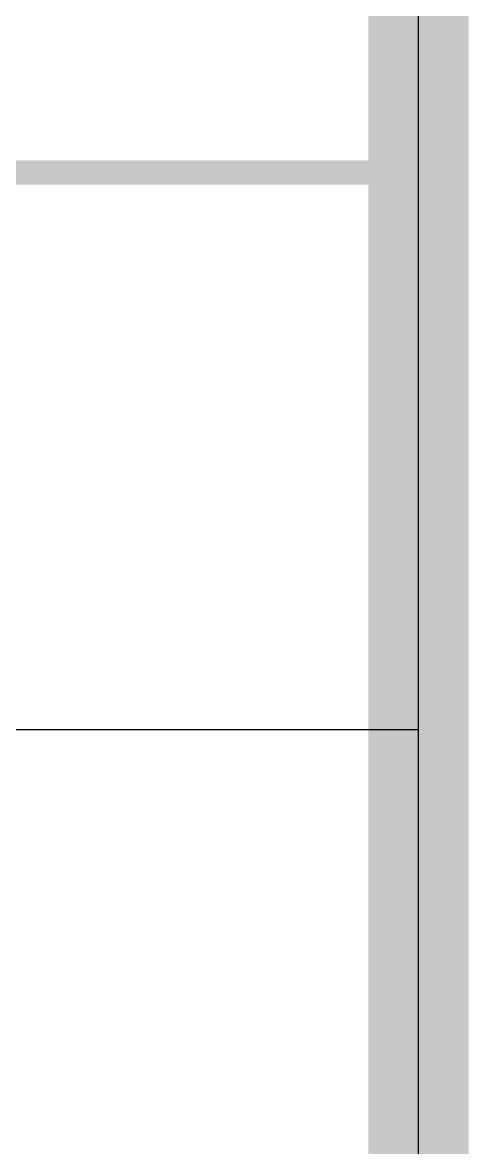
# Model space of a CAD drawing. Extents: x -6243262 to 3079315, y -2914302 to 172723.
# Drawn here: x -5789410 to -5788964, y -737630 to -736505 of the extents above; entities that cross this region are included whole.
import ezdxf

# ---------------------------------------------------------------- set-up
doc = ezdxf.new("R2010")
doc.units = 0
doc.header["$LTSCALE"] = 1000
doc.layers.add('PUB_TITLE', color=4, linetype='Continuous')

# ---------------------------------------------------------------- blocks, each defined once
blk = doc.blocks.new('TQ')
at = {"layer": 'PUB_TITLE'}
blk.add_line((1746756.1, -790954.7), (1750935.6, -790954.7), dxfattribs=at)
blk.add_lwpolyline([(1746756.1, -798756.5), (1750935.6, -798756.5), (1750935.6, -758772.5), (1746756.1, -758772.5)], close=True, dxfattribs=at)
at = {"layer": 'PUB_TITLE', "const_width": 24.4}
blk.add_lwpolyline([(1746756.1, -790397.5), (1750935.6, -790397.5)], dxfattribs=at)
at = {"layer": 'PUB_TITLE'}
blk.add_lwpolyline([(1746756.1, -790397.5), (1746756.1, -798756.5), (1750935.6, -798756.5), (1750935.6, -790397.5)], dxfattribs=at)

msp = doc.modelspace()

# ---------------------------------------------------------------- linework, layer by layer
at = {"layer": 'PUB_TITLE', "const_width": 100}
msp.add_lwpolyline([(-5845913.8, -745029.4), (-5789013.8, -745029.4), (-5789013.8, -705029.4), (-5845913.8, -705029.4)], close=True, dxfattribs=at)

# ---------------------------------------------------------------- block references
msp.add_blockref('TQ', (-7539949.4, 53743))

doc.saveas('drawing.dxf')
